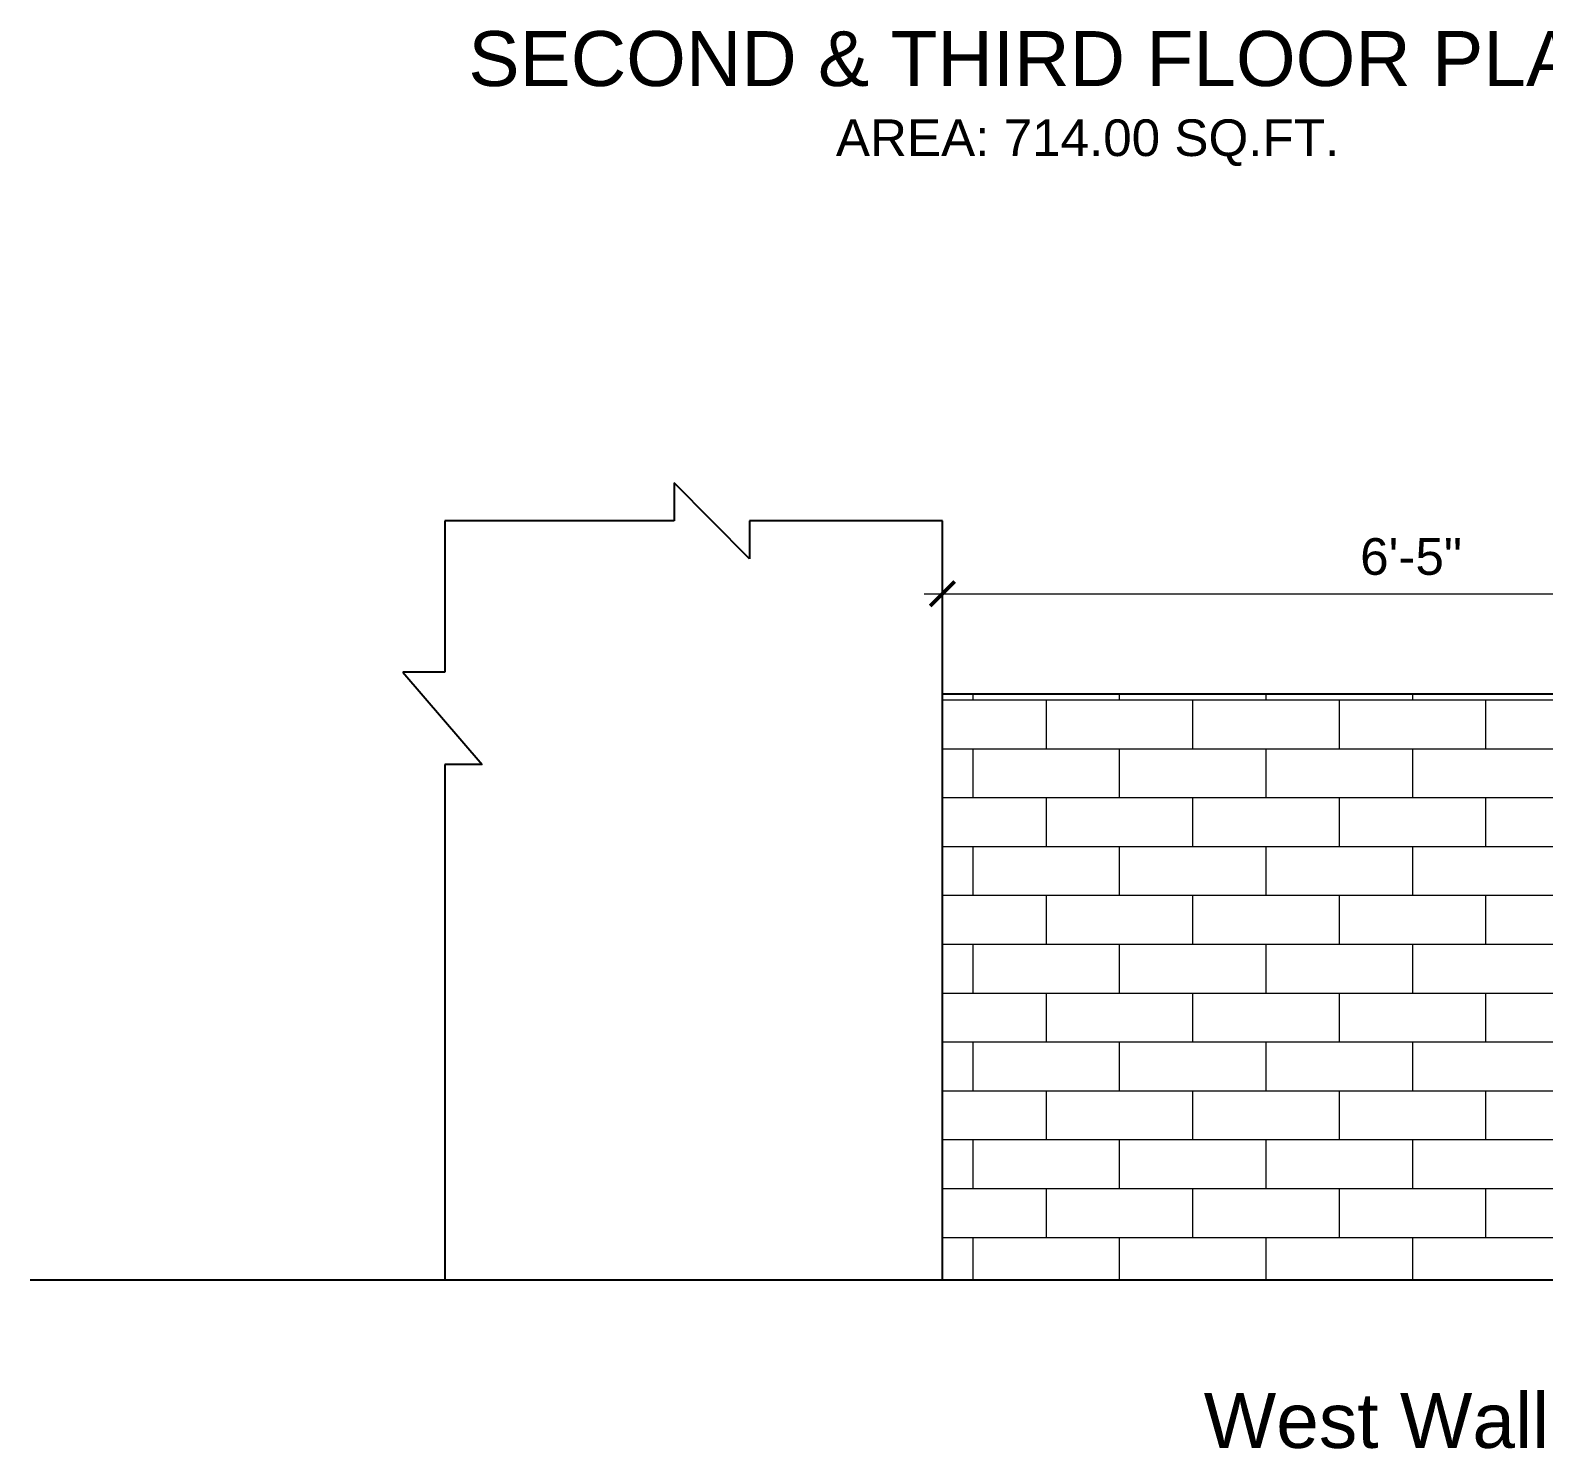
# Model space of a CAD drawing. Header units: inches. Extents: x -12071822 to 12321209, y -1222525 to 1319227.
# Drawn here: x 116539.5 to 116787.4, y 36951.9 to 37184.2 of the extents above; entities that cross this region are included whole.
import ezdxf

# ---------------------------------------------------------------- set-up
doc = ezdxf.new("R2010")
doc.units = ezdxf.units.IN
doc.header["$MEASUREMENT"] = 0
doc.header["$PDMODE"] = 35
doc.layers.add('TEXT', color=255, linetype='Continuous', lineweight=35)
doc.layers.add('Windows', color=151, linetype='Continuous', lineweight=15)
doc.styles.get("Standard").update_dxf_attribs({"font": 'arial.ttf'})
doc.dimstyles.new('Copy(2) of Standard', dxfattribs={"dimtxt": 6, "dimasz": 4, "dimexe": 0, "dimexo": 6, "dimgap": 3, "dimtad": 1, "dimdec": 0, "dimlfac": 0.5, "dimzin": 0, "dimdsep": 46, "dimlunit": 4, "dimtxsty": 'Standard', "dimblk": 'ARCHTICK', "dimcen": 0.09, "dimdle": 3, "dimclrd": 256, "dimadec": 0, "dimazin": 0, "dimtfac": 1, "dimtdec": 0, "dimtofl": 0, "dimtmove": 0, "dimatfit": 3, "dimfxl": 1, "dimfxlon": 1, "dimtolj": 1, "dimtzin": 0, "dimlwd": -1, "dimarcsym": 0})

# ---------------------------------------------------------------- blocks, each defined once
blk = doc.blocks.new('_ArchTick')
at = {"color": 0, "linetype": 'ByBlock', "const_width": 0.15}
blk.add_lwpolyline([(-0.5, -0.5), (0.5, 0.5)], dxfattribs=at)
blk = doc.blocks.new('*D1612')
at = {"layer": 'Defpoints', "color": 0, "transparency": 16777216}
for p in [(116842.46, 37091.91), (116688.94, 36979.54), (116842.46, 36979.54)]:
    blk.add_point(p, dxfattribs=at)
at = {"layer": 'Windows', "transparency": 16777216}
blk.add_line((116685.94, 37091.91), (116845.46, 37091.91), dxfattribs=at)
at = {"layer": 'Windows', "color": 0, "lineweight": -2, "transparency": 16777216}
for p, q in [((116688.94, 37090.91), (116688.94, 37091.91)), ((116842.46, 37090.91), (116842.46, 37091.91))]:
    blk.add_line(p, q, dxfattribs=at)
at = {"layer": 'Windows', "transparency": 16777216, "xscale": 4, "yscale": 4, "zscale": 4, "rotation": 180}
blk.add_blockref('_ArchTick', (116688.94, 37091.91), dxfattribs=at)
at = {"layer": 'Windows', "transparency": 16777216, "xscale": 4, "yscale": 4, "zscale": 4}
blk.add_blockref('_ArchTick', (116842.46, 37091.91), dxfattribs=at)
at = {"layer": 'Windows', "color": 0, "lineweight": -2, "transparency": 16777216, "insert": (116765.7, 37097.97), "char_height": 6, "attachment_point": 5}
blk.add_mtext('\\A1;6\'-5"', dxfattribs=at)
blk = doc.blocks.new('*D1775')
at = {"layer": 'Defpoints', "color": 0, "transparency": 16777216}
for p in [(116688.94, 37075.51), (116688.94, 36979.54), (116870.1, 36979.54)]:
    blk.add_point(p, dxfattribs=at)
at = {"layer": 'Windows', "transparency": 16777216}
blk.add_line((116870.1, 37078.51), (116870.1, 36976.54), dxfattribs=at)
at = {"layer": 'Windows', "color": 0, "lineweight": -2, "transparency": 16777216}
for p, q in [((116869.1, 37075.51), (116870.1, 37075.51)), ((116869.1, 36979.54), (116870.1, 36979.54))]:
    blk.add_line(p, q, dxfattribs=at)
at = {"layer": 'Windows', "transparency": 16777216, "xscale": 4, "yscale": 4, "zscale": 4}
for p, rotation in [((116870.1, 37075.51), 90), ((116870.1, 36979.54), 270)]:
    blk.add_blockref('_ArchTick', p, dxfattribs=dict(at, rotation=rotation))
at = {"layer": 'Windows', "color": 0, "lineweight": -2, "transparency": 16777216, "insert": (116864.1, 37027.52), "char_height": 6, "attachment_point": 5, "rotation": 90}
blk.add_mtext("\\A1;4'", dxfattribs=at)

msp = doc.modelspace()

# ---------------------------------------------------------------- hatches: boundary and pattern name
at = {"layer": 'Windows'}
h = msp.add_hatch(dxfattribs=at)
h.set_pattern_fill('AR-BRSTD', color=256, scale=3)
h.set_pattern_definition([(0, (7709.9555, -178.128), (0, 8.001), []), (90, (7709.955, -178.128), (-12, 8.001), [8.001, -8.001])])
h.paths.add_polyline_path([(116688.94, 36979.54), (116842.46, 36979.54), (116842.46, 37075.51), (116688.94, 37075.51)])

# ---------------------------------------------------------------- linework, layer by layer
at = {"layer": 'Windows', "lineweight": -2}
for p, q in [((116644.97, 37110.05), (116644.97, 37103.83)), ((116657.32, 37097.61), (116644.97, 37110.05)), ((116644.97, 37103.83), (116607.44, 37103.83)), ((116607.44, 37103.83), (116607.44, 37079.07)), ((116688.94, 37103.83), (116657.32, 37103.83)), ((116657.32, 37103.83), (116657.32, 37097.61)), ((116688.94, 37075.51), (116688.94, 37103.83)), ((116607.44, 37079.07), (116600.55, 37079.07)), ((116600.55, 37079.07), (116613.57, 37063.93)), ((116688.94, 36979.54), (116688.94, 37075.51)), ((116688.94, 37075.51), (116842.46, 37075.51)), ((116607.44, 37063.93), (116607.44, 36979.54)), ((116613.57, 37063.93), (116607.44, 37063.93)), ((116910.02, 36979.54), (116539.52, 36979.54))]:
    msp.add_line(p, q, dxfattribs=at)

# ---------------------------------------------------------------- texts
at = {"layer": 'TEXT'}
for s, width, gutter_width, heights, insert, char_height, attachment_point in [('\\pi27.96353;SECOND & THIRD FLOOR PLAN', 245.0498, 2.25, [37.88], (116583.32, 37174.91), 9, 7), ('\\pi81.66067;AREA: 714.00 SQ.FT.', 245.0498, 2.25, [37.88], (116589.82, 37161.93), 6, 7), ('West Wall Elevation', 179.408, 4.86, [0], (116843.52, 36961.05), 9, 3)]:
    msp.add_mtext_dynamic_manual_height_columns(s, width=width, gutter_width=gutter_width, heights=heights, dxfattribs=dict(at, insert=insert, char_height=char_height, attachment_point=attachment_point))

# ---------------------------------------------------------------- dimensions: what is measured, and where the dimension line sits
at = {"layer": 'Windows', "lineweight": -2}
for base, p1, p2, angle, picture, middle in [((116842.46, 37091.91), (116688.94, 36979.54), (116842.46, 36979.54), 180, '*D1612', (116765.7, 37097.97)), ((116870.1, 36979.54), (116688.94, 37075.51), (116688.94, 36979.54), 90, '*D1775', (116864.1, 37027.52))]:
    dim = msp.add_linear_dim(base=base, p1=p1, p2=p2, angle=angle, dimstyle='Copy(2) of Standard', dxfattribs=at)
    dim.commit()
    dim.dimension.update_dxf_attribs({"geometry": picture, "text_midpoint": middle})

doc.saveas('drawing.dxf')
